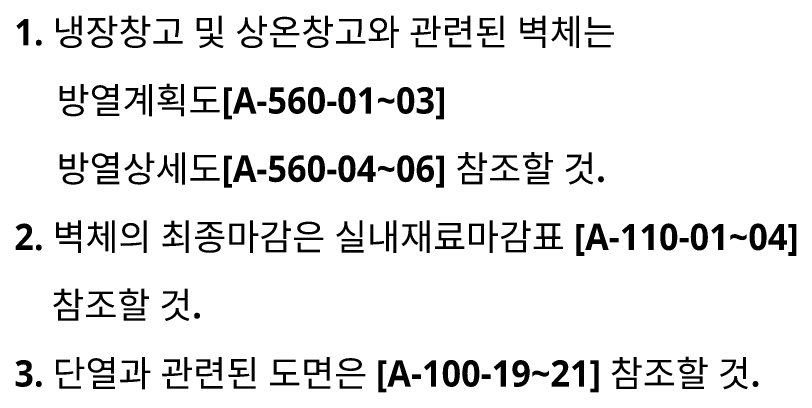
# Model space of a CAD drawing. Extents: x 200 to 24872, y 200 to 5740.
# Drawn here: x 15729 to 16472, y 4695 to 5054 of the extents above; entities that cross this region are included whole.
import ezdxf
from ezdxf.enums import TextEntityAlignment as Align

# ---------------------------------------------------------------- set-up
doc = ezdxf.new("R2010")
doc.units = 0
doc.header["$LTSCALE"] = 10
doc.header["$MEASUREMENT"] = 0
doc.layers.add('A-ANNO-TEXT1', color=7, linetype='CONTINUOUS')
doc.styles.add('2020음성 1차', font='NanumGothicBold.ttf')

msp = doc.modelspace()

# ---------------------------------------------------------------- texts
at = {"layer": 'A-ANNO-TEXT1', "style": '2020음성 1차'}
for s, p in [('1. 냉장창고 및 상온창고와 관련된 벽체는 ', (15728, 5038.2)), ('방열계획도[A-560-01~03]', (15768.26, 4973.2)), ('방열상세도[A-560-04~06] 참조할 것.', (15768.26, 4908.2)), ('2. 벽체의 최종마감은 실내재료마감표 [A-110-01~04] ', (15728, 4843.2)), ('참조할 것. ', (15763.28, 4778.2)), ('3. 단열과 관련된 도면은 [A-100-19~21] 참조할 것.', (15728, 4713.2))]:
    msp.add_text(s, height=25, dxfattribs=at).set_placement(p, align=Align.MIDDLE_LEFT)

doc.saveas('drawing.dxf')
